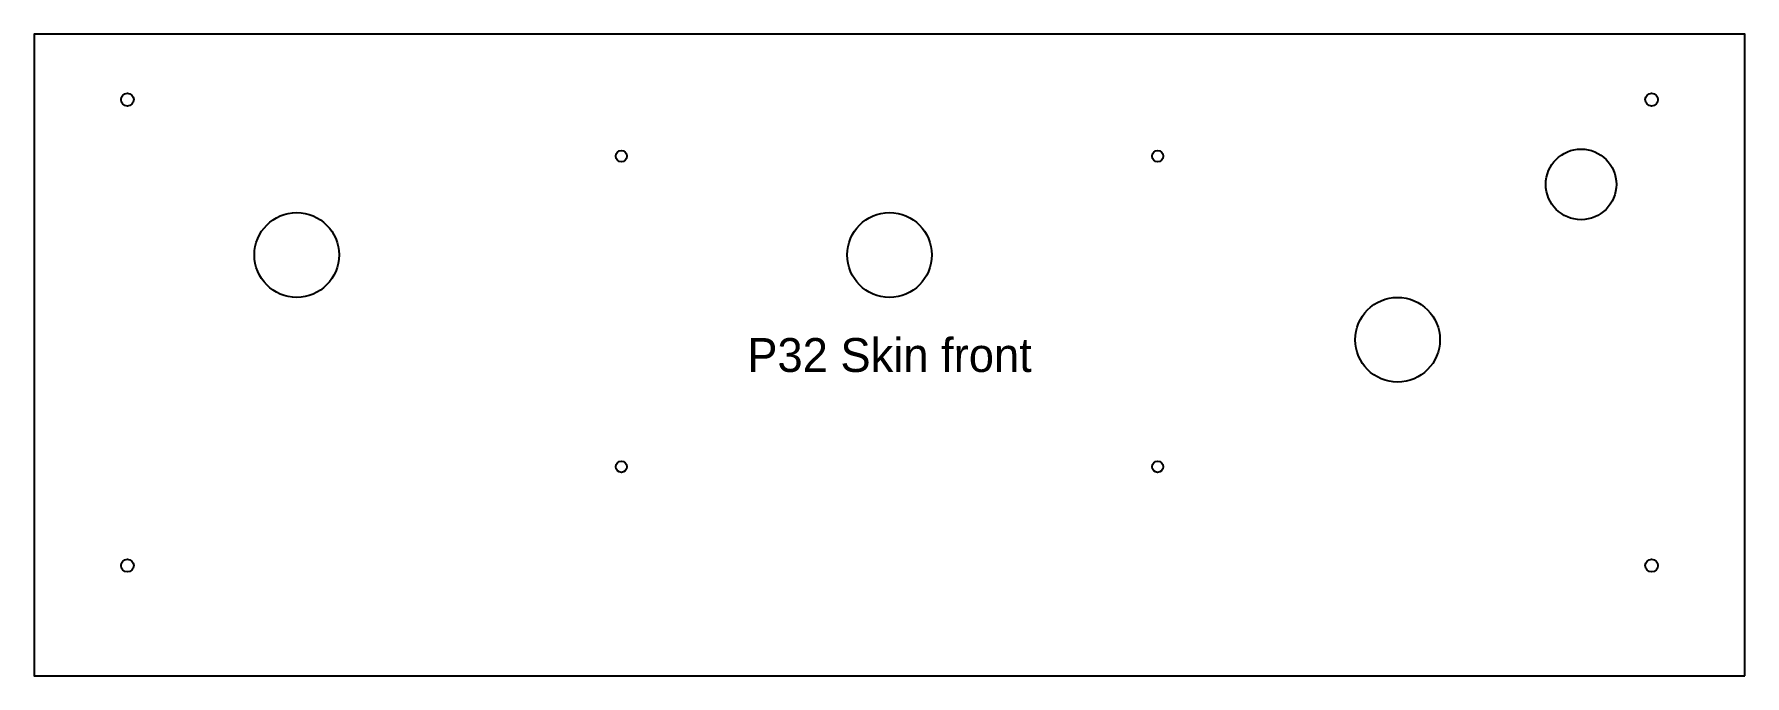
# Model space of a CAD drawing. Header units: millimetres. Extents: x 0 to 606, y 0 to 227.
import ezdxf
from ezdxf.enums import TextEntityAlignment as Align

# ---------------------------------------------------------------- set-up
doc = ezdxf.new("R2010")
doc.units = ezdxf.units.MM
for name, color, linetype in [('CUT_INSIDE', 5, 'Continuous'), ('CUT_OUTSIDE', 1, 'Continuous'), ('NOTES', 7, 'Continuous')]:
    doc.layers.add(name, color=color, linetype=linetype)

msp = doc.modelspace()

# ---------------------------------------------------------------- linework, layer by layer
at = {"layer": 'CUT_INSIDE'}
for centre, radius in [((33, 204), 2.25), ((573, 204), 2.25), ((208, 184), 2), ((398, 184), 2), ((548, 174), 12.5), ((93, 149), 15), ((303, 149), 15), ((483, 119), 15), ((208, 74), 2), ((398, 74), 2), ((33, 39), 2.25), ((573, 39), 2.25)]:
    msp.add_circle(centre, radius, dxfattribs=at)
at = {"layer": 'CUT_OUTSIDE'}
msp.add_lwpolyline([(606, 0), (606, 227.17), (0, 227.17), (0, 0), (606, 0)], close=True, dxfattribs=at)

# ---------------------------------------------------------------- texts
at = {"layer": 'NOTES'}
msp.add_text('P32 Skin front', height=12, dxfattribs=at).set_placement((303, 113.58), align=Align.MIDDLE_CENTER)

doc.saveas('drawing.dxf')
